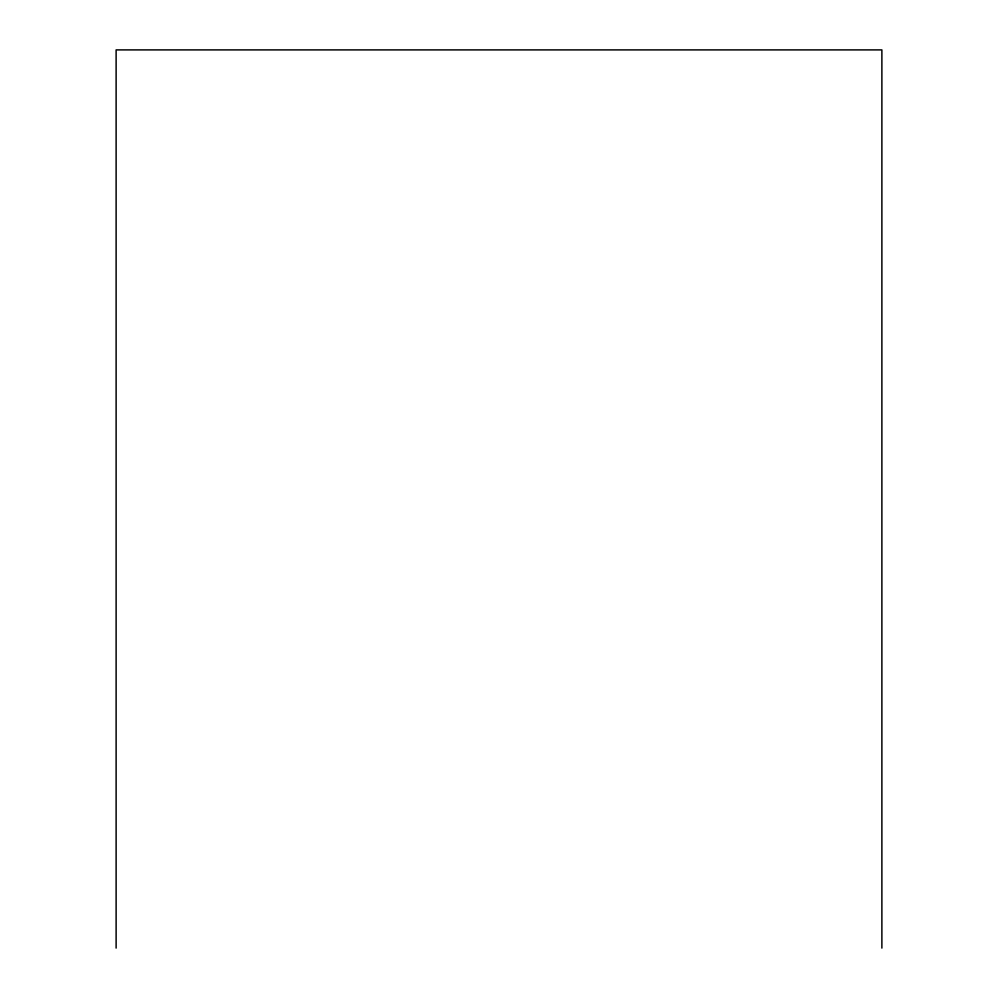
<?xml version="1.0" encoding="UTF-8"?>
<svg xmlns="http://www.w3.org/2000/svg" width="998" height="998" viewBox="0 0 998 998"><rect width="100%" height="100%" fill="white"/><g stroke="black" fill="none" stroke-linecap="round" stroke-linejoin="round"><path stroke-width="1.5" d="M881.883 948.1L881.883 49.9L116.117 49.9L116.117 948.1"/></g></svg>
